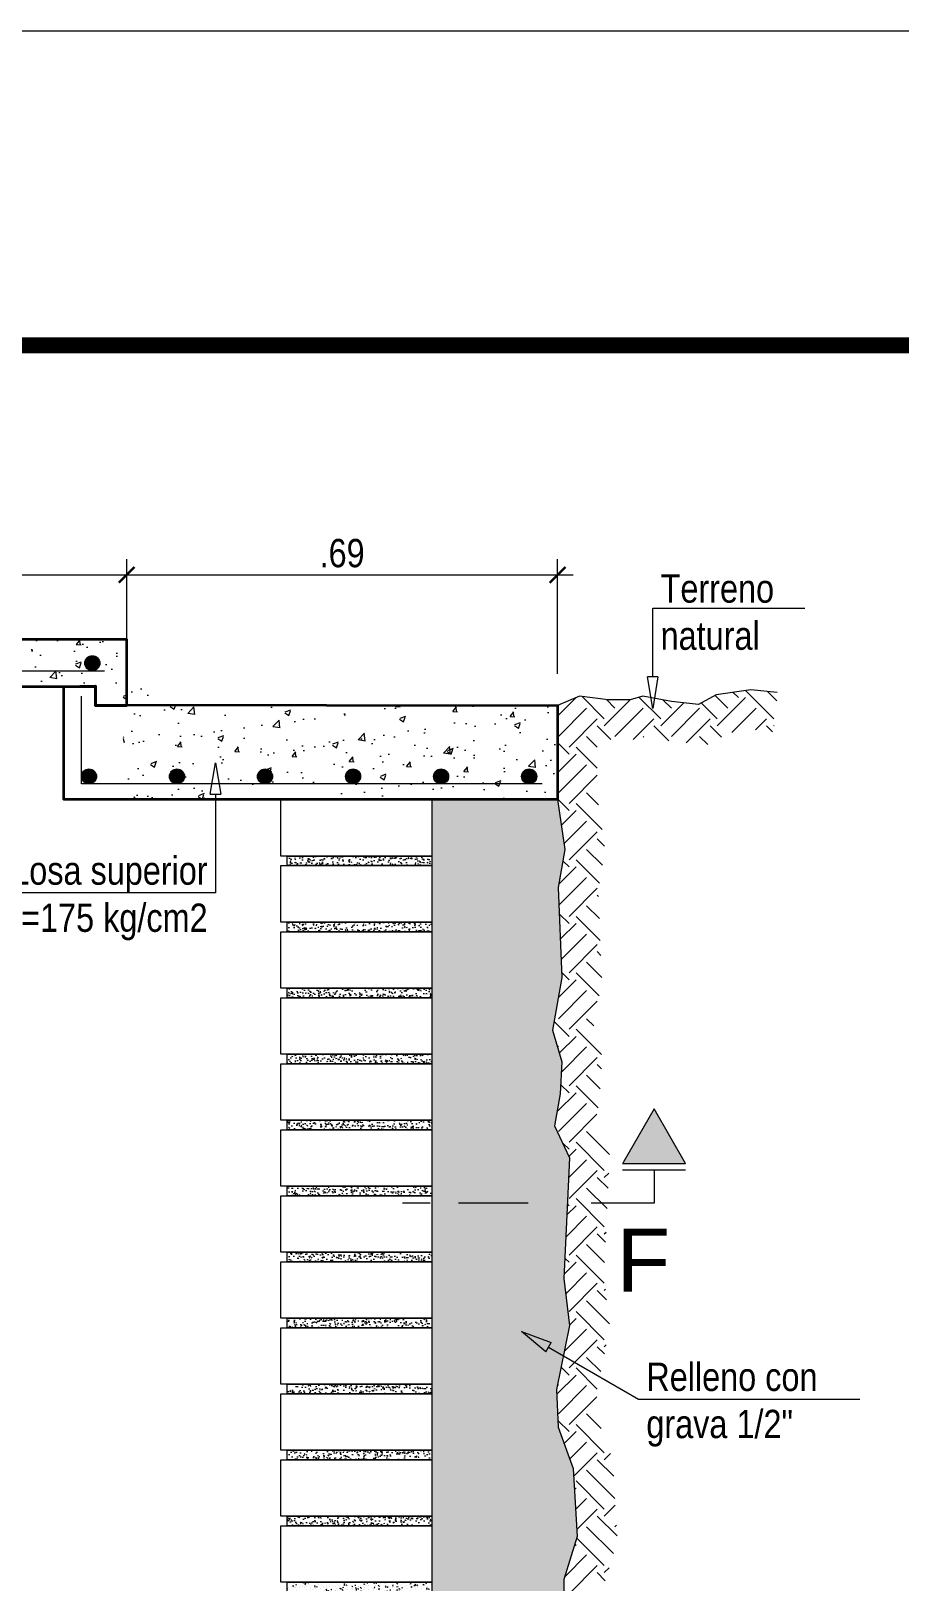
# Model space of a CAD drawing. Header units: metres. Extents: x 0 to 1843, y 1434 to 1492.
# Drawn here: x 1831.497 to 1832.879, y 1472.932 to 1475.399 of the extents above; entities that cross this region are included whole.
import ezdxf
from ezdxf import colors
from ezdxf.entities.mleader import LeaderData, LeaderLine
from ezdxf.enums import TextEntityAlignment as Align
from ezdxf.math import Vec2, Vec3

# ---------------------------------------------------------------- set-up
doc = ezdxf.new("R2010")
doc.units = ezdxf.units.M
doc.header["$LTSCALE"] = 0.005
doc.linetypes.add('ACAD_ISO04W100', pattern=[30.5, 24, -3, 0.5, -3])
for name, color, linetype, lineweight in [('-Acero', 152, 'Continuous', 9), ('-Achurado', 251, 'Continuous', 5), ('-Acotado', 251, 'Continuous', 5), ('-Corte', 7, 'Continuous', 35), ('-Cuadro', 7, 'Continuous', 20), ('-Eje', 1, 'ACAD_ISO04W100', 9), ('-Ladrillo', 34, 'Continuous', 9), ('-Terreno', 26, 'Continuous', 5), ('-Vista', 148, 'Continuous', 9)]:
    doc.layers.add(name, color=color, linetype=linetype, lineweight=lineweight)
doc.styles.add('-Arial', font='arial.ttf')
doc.styles.add('-Arial Narrow', font='ARIALN.TTF')
doc.dimstyles.new('Esc 1_25', dxfattribs={"dimscale": 0.025, "dimtxt": 1.8, "dimasz": 1, "dimexe": 1, "dimexo": 2, "dimgap": 0.45, "dimtad": 2, "dimtih": 1, "dimtoh": 1, "dimzin": 4, "dimdsep": 46, "dimtxsty": '-Arial Narrow', "dimblk": 'ARCHTICK', "dimcen": 1, "dimdle": 1, "dimclrd": 256, "dimclre": 256, "dimclrt": 7, "dimadec": 0, "dimazin": 0, "dimtfac": 1, "dimtix": 1, "dimtmove": 1, "dimatfit": 2, "dimldrblk": 'ARCHTICK', "dimfxl": 1, "dimtolj": 2, "dimlwd": 5, "dimlwe": 0, "dimarcsym": 0})

# ---------------------------------------------------------------- blocks, each defined once
blk = doc.blocks.new('Hoja A2 1 en 1000')
at = {"layer": '-Cuadro', "color": 0}
blk.add_lwpolyline([(594, 0), (594, 420.043), (0, 420.043), (0, 0)], close=True, dxfattribs=at)
at = {"layer": '-Cuadro', "color": 0, "const_width": 1}
blk.add_lwpolyline([(20, 20), (574, 20), (574, 400.043), (20, 400.043)], close=True, dxfattribs=at)
blk = doc.blocks.new('Corte Vertical 1_1000')
at = {"layer": '-Eje'}
blk.add_hatch(color=256, dxfattribs=at).paths.add_polyline_path([(13.34, -3.56), (9.86, -1.565), (9.86, -5.555)])
for p, q in [((9.44, -1.565), (9.44, -5.555)), ((9.44, -3.56), (7.34, -3.56))]:
    blk.add_line(p, q, dxfattribs=at)
blk.add_lwpolyline([(13.34, -3.56), (9.86, -5.555), (9.86, -1.565)], close=True, dxfattribs=at)
for points in [[(7.34, -3.56), (7.34, -16.05)], [(7.34, -14.245), (7.34, -16)], [(7.34, -17.805), (7.34, -19.56)]]:
    blk.add_lwpolyline(points, dxfattribs=at)
at = {"layer": '-Eje', "style": '-Arial'}
blk.add_attdef('A', text='', height=4, dxfattribs=at).set_placement((3.713, -4.237), align=Align.MIDDLE)
blk = doc.blocks.new('*U450')
at = {"layer": '-Acero', "ltscale": 3}
blk.add_hatch(color=256, dxfattribs=at).paths.add_polyline_path([(0, 0.012, -1), (0, -0.012, -1)])
blk.add_circle((0, 0), 0.012, dxfattribs=at)
blk = doc.blocks.new('*U451')
at = {"layer": '-Acotado', "color": 0, "linetype": 'ByBlock', "lineweight": -2, "transparency": 16777216}
for p in [(0, 0), (0.14, 0), (0.28, 0), (0.42, 0), (0.56, 0), (0.7, 0)]:
    blk.add_blockref('*U450', p, dxfattribs=at)
blk = doc.blocks.new('*U446')
at = {"layer": '-Achurado', "ltscale": 0.009}
h = blk.add_hatch(dxfattribs=at)
h.set_pattern_fill('AR-CONC', color=256, scale=0.0001, angle=-90)
h.set_pattern_definition([(320, (-3034.088478, 151.044606), (-0.001593908554, -0.0182184669), [0.001905, -0.020955]), (265, (-3034.088478, 151.044606), (0.01910568452, 0.00352434214), [0.001524, -0.01676405842]), (10.4514447, (-3034.088611, 151.043088), (0.01751177519, -0.01469412471), [0.00161900088, -0.01780902446]), (316.1842, (-3034.083398, 151.044606), (-0.0042042328, -0.02710790409), [0.0028575, -0.0314325]), (6.6355576, (-3034.083748, 151.042347), (0.02474261246, -0.0237404134), [0.00242850231, -0.02671356082]), (261.1841512, (-3034.083398, 151.044606), (0.02474261246, -0.0237404134), [0.0022859967, -0.0251459732]), (291, (-3034.084668, 151.042066), (-0.01022651982, -0.01516143913), [0.001905, -0.020955]), (236, (-3034.084668, 151.042066), (0.01841879661, -0.00618020283), [0.001524, -0.016764]), (341.451445, (-3034.08552, 151.040803), (0.00819227689, -0.02134164193), [0.00161900088, -0.01780899376]), (307.5, (-3034.088478, 151.044606), (0.008455503887, -0.000308860325), [0, -0.0165608, 0, -0.017018, 0, -0.0168275]), (277.5, (-3034.088478, 151.044606), (0.010018057482, -0.00668196625), [0, -0.0097028, 0, -0.0161798, 0, -0.0064135]), (237.5, (-3034.088478, 151.05027), (-0.0005728744, -0.013559059517), [0, -0.00635, 0, -0.019812, 0, -0.026289]), (227.5, (-3034.088478, 151.05281), (0.002542649103, -0.01481291814), [0, -0.008255, 0, -0.0131572, 0, -0.018669])])
h.paths.add_polyline_path([(0.12, -0.0375), (0.12, -0.0525), (-0.11, -0.0525), (-0.11, -0.0375)])
at = {"layer": '-Ladrillo', "lineweight": 5}
for points in [[(-0.12, -0.0375), (-0.12, 0.0525), (0.12, 0.0525), (0.12, -0.0375)], [(0.12, -0.0375), (0.12, -0.0525), (-0.11, -0.0525), (-0.11, -0.0375)]]:
    blk.add_lwpolyline(points, close=True, dxfattribs=at)
blk = doc.blocks.new('*U447')
at = {"layer": '-Acotado', "color": 0, "linetype": 'ByBlock', "lineweight": -2, "transparency": 16777216}
for p in [(0, 1.785), (0, 1.68), (0, 1.575), (0, 1.47), (0, 1.365), (0, 1.26), (0, 1.155), (0, 1.05), (0, 0.945), (0, 0.84), (0, 0.735), (0, 0.63), (0, 0.525), (0, 0.42), (0, 0.315), (0, 0.21), (0, 0.105), (0, 0)]:
    blk.add_blockref('*U446', p, dxfattribs=at)
blk = doc.blocks.new('_ClosedBlank')
at = {"color": 0, "linetype": 'ByBlock', "lineweight": -2}
for p, q in [((-1, 0.167), (0, 0)), ((-1, 0.167), (-1, -0.167)), ((0, 0), (-1, -0.167))]:
    blk.add_line(p, q, dxfattribs=at)
blk = doc.blocks.new('_ArchTick')
at = {"color": 0, "linetype": 'ByBlock', "const_width": 0.15}
blk.add_lwpolyline([(-0.5, -0.5), (0.5, 0.5)], dxfattribs=at)
blk = doc.blocks.new('*D471')
at = {"layer": '-Acotado', "lineweight": 0, "transparency": 16777216}
for p, q in [((1831.6489, 1474.3777), (1831.6489, 1474.5593)), ((1832.3341, 1474.3767), (1832.3341, 1474.5593))]:
    blk.add_line(p, q, dxfattribs=at)
at = {"layer": '-Acotado', "lineweight": 5, "transparency": 16777216}
blk.add_line((1831.6239, 1474.5343), (1832.3591, 1474.5343), dxfattribs=at)
at = {"layer": 'Defpoints', "color": 0, "transparency": 16777216}
for p in [(1832.3341, 1474.5343), (1831.6489, 1474.3277), (1832.3341, 1474.3267)]:
    blk.add_point(p, dxfattribs=at)
at = {"layer": '-Acotado', "lineweight": 5, "transparency": 16777216, "xscale": 0.025, "yscale": 0.025, "zscale": 0.025, "rotation": 180}
blk.add_blockref('_ArchTick', (1831.6489, 1474.5343), dxfattribs=at)
at = {"layer": '-Acotado', "lineweight": 5, "transparency": 16777216, "xscale": 0.025, "yscale": 0.025, "zscale": 0.025}
blk.add_blockref('_ArchTick', (1832.3341, 1474.5343), dxfattribs=at)
at = {"layer": '-Acotado', "color": 7, "transparency": 16777216, "insert": (1831.9915, 1474.5686), "char_height": 0.045, "attachment_point": 5, "style": '-Arial Narrow'}
blk.add_mtext('\\A2;.69', dxfattribs=at)
blk = doc.blocks.new('*D487')
at = {"layer": '-Acotado', "lineweight": 0, "transparency": 16777216}
for p, q in [((1830.9489, 1474.3767), (1830.9489, 1474.5593)), ((1831.6489, 1474.3777), (1831.6489, 1474.5593))]:
    blk.add_line(p, q, dxfattribs=at)
at = {"layer": '-Acotado', "lineweight": 5, "transparency": 16777216}
blk.add_line((1830.9239, 1474.5343), (1831.6739, 1474.5343), dxfattribs=at)
at = {"layer": 'Defpoints', "color": 0, "transparency": 16777216}
for p in [(1831.6489, 1474.5343), (1830.9489, 1474.3267), (1831.6489, 1474.3277)]:
    blk.add_point(p, dxfattribs=at)
at = {"layer": '-Acotado', "lineweight": 5, "transparency": 16777216, "xscale": 0.025, "yscale": 0.025, "zscale": 0.025, "rotation": 180}
blk.add_blockref('_ArchTick', (1830.9489, 1474.5343), dxfattribs=at)
at = {"layer": '-Acotado', "lineweight": 5, "transparency": 16777216, "xscale": 0.025, "yscale": 0.025, "zscale": 0.025}
blk.add_blockref('_ArchTick', (1831.6489, 1474.5343), dxfattribs=at)
at = {"layer": '-Acotado', "color": 7, "transparency": 16777216, "insert": (1831.2989, 1474.5686), "char_height": 0.045, "attachment_point": 5, "style": '-Arial Narrow'}
blk.add_mtext('\\A2;.70', dxfattribs=at)

msp = doc.modelspace()

# ---------------------------------------------------------------- hatches: boundary and pattern name
at = {"layer": '-Acero', "ltscale": 3}
msp.add_hatch(color=256, dxfattribs=at).paths.add_polyline_path([(1831.59426, 1474.40569, 1), (1831.59426, 1474.38169, 1)])
at = {"layer": '-Achurado'}
h = msp.add_hatch(dxfattribs=at)
h.set_pattern_fill('AR-CONC', color=256, scale=0.0005)
h.set_pattern_definition([(50, (250.11084, -11.87131), (0.0910923345, -0.0079695428), [0.009525, -0.104775]), (355, (250.11084, -11.87131), (-0.0176217107, 0.0955284226), [0.00762, -0.083820292]), (100.4514447, (250.11843, -11.87197), (0.0734706235, 0.087558876), [0.0080950044, -0.0890451223]), (46.1842, (250.11084, -11.84591), (0.1355395204, -0.021021164), [0.0142875, -0.1571625]), (96.6355576, (250.12214, -11.84766), (0.118702067, 0.123713062), [0.012142512, -0.133567804]), (351.184151, (250.11084, -11.8459), (0.118702067, 0.123713062), [0.0114299835, -0.125729866]), (21, (250.12354, -11.85226), (0.0758071956, -0.051132599), [0.009525, -0.104775]), (326, (250.12354, -11.85226), (0.030901014, 0.092093983), [0.00762, -0.08382]), (71.451445, (250.12986, -11.85652), (0.1067082096, 0.0409613844), [0.0080950044, -0.0890449688]), (37.5, (250.11084, -11.871307), (0.00154430163, 0.04227751944), [0, -0.082804, 0, -0.08509, 0, -0.0841375]), (7.5, (250.11084, -11.871307), (0.0334098313, 0.0500902874), [0, -0.048514, 0, -0.080899, 0, -0.0320675]), (327.5, (250.08252, -11.871307), (0.0677952976, -0.002864372), [0, -0.03175, 0, -0.09906, 0, -0.131445]), (317.5, (250.06982, -11.871307), (0.0740645907, 0.0127132455), [0, -0.041275, 0, -0.065786, 0, -0.093345])])
h.paths.add_polyline_path([(1830.9489, 1474.43169), (1830.9489, 1474.32669), (1830.9989, 1474.32669), (1830.9989, 1474.35669), (1831.5989, 1474.35669), (1831.5989, 1474.32669), (1831.6489, 1474.32669), (1831.6489, 1474.43169)])
h = msp.add_hatch(dxfattribs=at)
h.set_pattern_fill('AR-CONC', color=256, scale=0.0005)
h.set_pattern_definition([(50, (218.45228, 3.53251), (0.0910923345, -0.0079695428), [0.009525, -0.104775]), (355, (218.45228, 3.53251), (-0.0176217107, 0.0955284226), [0.00762, -0.083820292]), (100.4514447, (218.45987, 3.53185), (0.0734706235, 0.087558876), [0.0080950044, -0.0890451223]), (46.1842, (218.45228, 3.55791), (0.1355395204, -0.021021164), [0.0142875, -0.1571625]), (96.6355576, (218.46357, 3.55616), (0.118702067, 0.123713062), [0.012142512, -0.133567804]), (351.184151, (218.45228, 3.55791), (0.118702067, 0.123713062), [0.0114299835, -0.125729866]), (21, (218.46498, 3.55156), (0.0758071956, -0.051132599), [0.009525, -0.104775]), (326, (218.46498, 3.55156), (0.030901014, 0.092093983), [0.00762, -0.08382]), (71.451445, (218.4713, 3.5473), (0.1067082096, 0.0409613844), [0.0080950044, -0.0890449688]), (37.5, (218.45228, 3.53251), (0.00154430163, 0.04227751944), [0, -0.082804, 0, -0.08509, 0, -0.0841375]), (7.5, (218.45228, 3.53251), (0.0334098313, 0.0500902874), [0, -0.048514, 0, -0.080899, 0, -0.0320675]), (327.5, (218.42396, 3.53251), (0.0677952976, -0.002864372), [0, -0.03175, 0, -0.09906, 0, -0.131445]), (317.5, (218.41126, 3.53251), (0.0740645907, 0.0127132455), [0, -0.041275, 0, -0.065786, 0, -0.093345])])
h.paths.add_polyline_path([(1831.69407, 1474.32669), (1832.33407, 1474.32669), (1832.33407, 1474.17669), (1831.64407, 1474.17669), (1831.64407, 1474.35669), (1831.69407, 1474.35669)])
at = {"layer": '-Achurado', "ltscale": 0.009}
h = msp.add_hatch(dxfattribs=at)
h.set_pattern_fill('HEX', color=256, scale=0.0025, angle=45)
h.set_pattern_definition([(45, (216.803959, 0.60032), (-0.00972141242, 0.00972141242), [0.0079375, -0.015875]), (165, (216.803959, 0.60032), (-0.00355828391, -0.013279696325), [0.0079375, -0.015875]), (105, (216.809571, 0.605932), (-0.013279696325, -0.00355828391), [0.0079375, -0.015875])])
h.paths.add_polyline_path([(1832.35341, 1473.33998), (1832.34444, 1473.4147), (1832.35032, 1473.53824), (1832.35331, 1473.60698), (1832.32938, 1473.65779), (1832.33835, 1473.7086), (1832.34134, 1473.75941), (1832.32638, 1473.81022), (1832.34134, 1473.8939), (1832.3353, 1474.03679), (1832.34583, 1474.09757), (1832.33407, 1474.17669), (1832.13407, 1474.17669), (1832.13407, 1474.08669), (1832.13407, 1474.07169), (1832.13407, 1473.98169), (1832.13407, 1473.96669), (1832.13407, 1473.87669), (1832.13407, 1473.86169), (1832.13407, 1473.77169), (1832.13407, 1473.75669), (1832.13407, 1473.66669), (1832.13407, 1473.65169), (1832.13407, 1473.56169), (1832.13407, 1473.54669), (1832.13407, 1473.45669), (1832.13407, 1473.44169), (1832.13407, 1473.35169), (1832.13407, 1473.33669), (1832.13407, 1473.24669), (1832.13407, 1473.23169), (1832.13407, 1473.14169), (1832.13407, 1473.12669), (1832.13407, 1473.03669), (1832.13407, 1473.02169), (1832.13407, 1472.93169), (1832.13407, 1472.91669), (1832.13407, 1472.82669), (1832.13407, 1472.81169), (1832.13407, 1472.72169), (1832.13407, 1472.70669), (1832.13407, 1472.61669), (1832.13407, 1472.60169), (1832.13407, 1472.51169), (1832.13407, 1472.49669), (1832.13407, 1472.40669), (1832.13407, 1472.39169), (1832.13407, 1472.30169), (1832.13407, 1471.57669), (1832.3347, 1471.57631), (1832.33407, 1472.28669), (1832.32364, 1472.31677), (1832.34458, 1472.38252), (1832.34458, 1472.42437), (1832.32962, 1472.48713), (1832.34757, 1472.55587), (1832.32356, 1472.67585), (1832.32954, 1472.7416), (1832.3445, 1472.80137), (1832.34151, 1472.8462), (1832.3445, 1472.9), (1832.3445, 1472.93586), (1832.36544, 1473.0046), (1832.3594, 1473.11284), (1832.33547, 1473.17859), (1832.33248, 1473.23836)])

# ---------------------------------------------------------------- linework, layer by layer
at = {"layer": '-Acero', "ltscale": 3}
msp.add_line((1830.98639, 1474.38169), (1831.61379, 1474.38169), dxfattribs=at)
msp.add_lwpolyline([(1832.30976, 1474.20169), (1831.57683, 1474.20169), (1831.57683, 1474.34144)], dxfattribs=at)
msp.add_circle((1831.59426, 1474.39369), 0.012, dxfattribs=at)
at = {"layer": '-Corte', "ltscale": 3}
msp.add_lwpolyline([(1830.9489, 1474.43169), (1830.9489, 1474.32669), (1830.9989, 1474.32669), (1830.9989, 1474.35669), (1831.5989, 1474.35669), (1831.5989, 1474.32669), (1831.6489, 1474.32669), (1831.6489, 1474.43169)], close=True, dxfattribs=at)
msp.add_lwpolyline([(1831.59908, 1474.32773), (1832.33374, 1474.32669), (1832.33374, 1474.17669), (1831.5489, 1474.17669), (1831.5489, 1474.35669), (1831.59908, 1474.35773), (1831.59908, 1474.32773)], dxfattribs=at)
at = {"layer": '-Terreno', "linetype": 'Continuous'}
for p, q in [((1832.40844, 1474.30532), (1832.37304, 1474.34071)), ((1832.60488, 1474.32216), (1832.58476, 1474.34228)), ((1832.62172, 1474.33899), (1832.61329, 1474.34742)), ((1832.67785, 1474.30532), (1832.63294, 1474.35022)), ((1832.68271, 1474.33413), (1832.66803, 1474.34881)), ((1832.33434, 1474.3098), (1832.36313, 1474.33858)), ((1832.33547, 1474.32216), (1832.33434, 1474.32329)), ((1832.33547, 1474.27725), (1832.38037, 1474.32216)), ((1832.40844, 1474.29409), (1832.44968, 1474.33533)), ((1832.42528, 1474.32216), (1832.41167, 1474.33576)), ((1832.42528, 1474.27725), (1832.47018, 1474.32216)), ((1832.49824, 1474.30532), (1832.46412, 1474.33943)), ((1832.49824, 1474.29409), (1832.53505, 1474.3309)), ((1832.51508, 1474.32216), (1832.50174, 1474.33549)), ((1832.51508, 1474.27725), (1832.55998, 1474.32216)), ((1832.58804, 1474.30532), (1832.56291, 1474.33045)), ((1832.58804, 1474.29409), (1832.63294, 1474.33899)), ((1832.61114, 1474.28351), (1832.64978, 1474.32216)), ((1832.35231, 1474.26042), (1832.39721, 1474.30532)), ((1832.41887, 1474.27244), (1832.39721, 1474.29409)), ((1832.45413, 1474.27244), (1832.48702, 1474.30532)), ((1832.51085, 1474.27025), (1832.48702, 1474.29409)), ((1832.53874, 1474.26724), (1832.57682, 1474.30532)), ((1832.59474, 1474.27617), (1832.57682, 1474.29409)), ((1832.64895, 1474.28765), (1832.66662, 1474.30532)), ((1832.67608, 1474.28464), (1832.66662, 1474.29409)), ((1832.67785, 1474.29409), (1832.67832, 1474.29457)), ((1832.35231, 1474.24919), (1832.33434, 1474.26716)), ((1832.39724, 1474.26039), (1832.38037, 1474.27725)), ((1832.47141, 1474.27602), (1832.47018, 1474.27725)), ((1832.57289, 1474.26434), (1832.55998, 1474.27725)), ((1832.33434, 1474.22), (1832.36354, 1474.24919)), ((1832.39724, 1474.22672), (1832.36354, 1474.26042)), ((1832.33547, 1474.23235), (1832.33434, 1474.23348)), ((1832.33547, 1474.18745), (1832.38037, 1474.23235)), ((1832.35231, 1474.17061), (1832.39721, 1474.21552)), ((1832.39724, 1474.20427), (1832.39721, 1474.20429)), ((1832.35231, 1474.15939), (1832.33434, 1474.17736)), ((1832.40501, 1474.12914), (1832.36354, 1474.17061)), ((1832.39912, 1474.1687), (1832.38037, 1474.18745)), ((1832.34037, 1474.13622), (1832.36354, 1474.15939)), ((1832.34473, 1474.10691), (1832.38037, 1474.14255)), ((1832.35231, 1474.08081), (1832.39721, 1474.12571)), ((1832.40557, 1474.07245), (1832.38037, 1474.09765)), ((1832.40893, 1474.10277), (1832.39721, 1474.11449)), ((1832.33658, 1474.04263), (1832.36354, 1474.06959)), ((1832.35231, 1474.06959), (1832.34288, 1474.07902)), ((1832.4006, 1474.04375), (1832.36354, 1474.08081)), ((1832.33675, 1474.00912), (1832.38037, 1474.05275)), ((1832.35231, 1473.99101), (1832.39721, 1474.03591)), ((1832.39912, 1474.02278), (1832.39721, 1474.02469)), ((1832.35231, 1473.97978), (1832.33736, 1473.99474)), ((1832.40061, 1473.98761), (1832.38037, 1474.00785)), ((1832.33903, 1473.95527), (1832.36354, 1473.97978)), ((1832.40209, 1473.95245), (1832.36354, 1473.99101)), ((1832.34039, 1473.92296), (1832.38037, 1473.96295)), ((1832.35231, 1473.90121), (1832.39721, 1473.94611)), ((1832.40309, 1473.92901), (1832.39721, 1473.93488)), ((1832.35231, 1473.88998), (1832.34132, 1473.90097)), ((1832.40024, 1473.8645), (1832.36354, 1473.90121)), ((1832.40457, 1473.89385), (1832.38037, 1473.91804)), ((1832.33547, 1473.82824), (1832.38037, 1473.87314)), ((1832.33598, 1473.86242), (1832.36354, 1473.88998)), ((1832.35231, 1473.8114), (1832.39721, 1473.85631)), ((1832.35231, 1473.80018), (1832.32902, 1473.82347)), ((1832.39173, 1473.81689), (1832.38037, 1473.82824)), ((1832.33735, 1473.77399), (1832.36354, 1473.80018)), ((1832.40372, 1473.77122), (1832.36354, 1473.8114)), ((1832.33547, 1473.78334), (1832.33422, 1473.78459)), ((1832.34069, 1473.74365), (1832.38037, 1473.78334)), ((1832.35231, 1473.7216), (1832.39721, 1473.7665)), ((1832.40397, 1473.74852), (1832.39721, 1473.75528)), ((1832.35231, 1473.71038), (1832.33948, 1473.72321)), ((1832.4021, 1473.71671), (1832.38037, 1473.73844)), ((1832.33365, 1473.68049), (1832.36354, 1473.71038)), ((1832.39859, 1473.68655), (1832.36354, 1473.7216)), ((1832.33547, 1473.64864), (1832.38037, 1473.69354)), ((1832.35231, 1473.6318), (1832.39677, 1473.67626)), ((1832.35231, 1473.62057), (1832.34268, 1473.63021)), ((1832.40844, 1473.5869), (1832.36354, 1473.6318)), ((1832.41676, 1473.61225), (1832.38037, 1473.64864)), ((1832.35221, 1473.57557), (1832.38037, 1473.60374)), ((1832.35244, 1473.60948), (1832.36354, 1473.62057)), ((1832.35231, 1473.542), (1832.39721, 1473.5869)), ((1832.41442, 1473.55846), (1832.39721, 1473.57567)), ((1832.40844, 1473.57567), (1832.41548, 1473.58271)), ((1832.41298, 1473.52623), (1832.38037, 1473.55883)), ((1832.34957, 1473.5168), (1832.36354, 1473.53077)), ((1832.35231, 1473.53077), (1832.35033, 1473.53275)), ((1832.40844, 1473.4971), (1832.36354, 1473.542)), ((1832.34789, 1473.48145), (1832.38037, 1473.51393)), ((1832.35231, 1473.45219), (1832.39721, 1473.4971)), ((1832.41043, 1473.47265), (1832.39721, 1473.48587)), ((1832.40844, 1473.48587), (1832.41119, 1473.48862)), ((1832.40844, 1473.40729), (1832.36354, 1473.45219)), ((1832.4089, 1473.4405), (1832.38037, 1473.46903)), ((1832.34509, 1473.42252), (1832.36354, 1473.44097)), ((1832.35231, 1473.44097), (1832.34625, 1473.44703)), ((1832.34754, 1473.39129), (1832.38037, 1473.42413)), ((1832.35231, 1473.36239), (1832.39721, 1473.40729)), ((1832.41669, 1473.34291), (1832.38037, 1473.37923)), ((1832.41209, 1473.38119), (1832.39721, 1473.39607)), ((1832.40844, 1473.39607), (1832.41011, 1473.39774)), ((1832.40844, 1473.31749), (1832.36354, 1473.36239)), ((1832.34528, 1473.29923), (1832.38037, 1473.33433)), ((1832.35355, 1473.34118), (1832.36354, 1473.35117)), ((1832.35231, 1473.27259), (1832.39721, 1473.31749)), ((1832.4086, 1473.29488), (1832.39721, 1473.30626)), ((1832.40844, 1473.30626), (1832.41159, 1473.30942)), ((1832.40284, 1473.26696), (1832.38037, 1473.28943)), ((1832.33313, 1473.23095), (1832.36354, 1473.26136)), ((1832.35231, 1473.26136), (1832.34001, 1473.27366)), ((1832.39709, 1473.23903), (1832.36354, 1473.27259)), ((1832.33547, 1473.24453), (1832.33426, 1473.24574)), ((1832.33547, 1473.19962), (1832.38037, 1473.24453)), ((1832.35231, 1473.18279), (1832.39631, 1473.22678)), ((1832.35231, 1473.17156), (1832.33524, 1473.18863)), ((1832.40844, 1473.13788), (1832.36354, 1473.18279)), ((1832.40343, 1473.17657), (1832.38037, 1473.19962)), ((1832.34505, 1473.15308), (1832.36354, 1473.17156)), ((1832.35404, 1473.12839), (1832.38037, 1473.15472)), ((1832.36034, 1473.10101), (1832.39721, 1473.13788)), ((1832.40844, 1473.12666), (1832.41809, 1473.13631)), ((1832.42528, 1473.06492), (1832.38037, 1473.10982)), ((1832.42336, 1473.10052), (1832.39721, 1473.12666)), ((1832.36152, 1473.07975), (1832.36354, 1473.08176)), ((1832.40844, 1473.04808), (1832.36354, 1473.09298)), ((1832.3633, 1473.04785), (1832.38037, 1473.06492)), ((1832.36508, 1473.01595), (1832.39721, 1473.04808)), ((1832.42866, 1473.00541), (1832.39721, 1473.03686)), ((1832.40844, 1473.03686), (1832.42593, 1473.05435)), ((1832.42312, 1472.97728), (1832.38037, 1473.02002)), ((1832.42528, 1473.02002), (1832.42771, 1473.02245)), ((1832.3611, 1472.98952), (1832.36354, 1472.99196)), ((1832.40844, 1472.95828), (1832.36486, 1473.00186)), ((1832.34635, 1472.94109), (1832.38037, 1472.97512)), ((1832.35231, 1472.91338), (1832.39721, 1472.95828)), ((1832.41001, 1472.93426), (1832.39721, 1472.94705)), ((1832.40844, 1472.94705), (1832.41631, 1472.95492))]:
    msp.add_line(p, q, dxfattribs=at)
at = {"layer": '-Terreno'}
msp.add_lwpolyline([(1832.68354, 1474.34695), (1832.64142, 1474.35163), (1832.58643, 1474.34345), (1832.55835, 1474.32825), (1832.51507, 1474.33292), (1832.46944, 1474.34111), (1832.44955, 1474.33526), (1832.41445, 1474.33526), (1832.36883, 1474.34111), (1832.33374, 1474.32669), (1832.33374, 1474.17669), (1832.3455, 1474.09757), (1832.33497, 1474.03679), (1832.34101, 1473.8939), (1832.32605, 1473.81022), (1832.34101, 1473.75941), (1832.33802, 1473.7086), (1832.32905, 1473.65779), (1832.35298, 1473.60698), (1832.34999, 1473.53824), (1832.34411, 1473.4147), (1832.35308, 1473.33998), (1832.33215, 1473.23836), (1832.33514, 1473.17859), (1832.35907, 1473.11284), (1832.36511, 1473.0046), (1832.34417, 1472.93586), (1832.34417, 1472.9)], dxfattribs=at)
at = {"layer": '-Vista'}
msp.add_lwpolyline([(1831.5889, 1474.35669), (1831.0089, 1474.35669)], dxfattribs=at)
at = {"flags": 128}
msp.add_lwpolyline([(1831.5989, 1474.32669), (1831.59923, 1474.35669), (1831.5489, 1474.35669), (1831.5489, 1474.17669)], dxfattribs=at)

# ---------------------------------------------------------------- block references
at = {"layer": '-Acotado'}
for name, p in [('*U451', (1831.58889, 1474.21369)), ('*U447', (1832.01407, 1472.33919))]:
    msp.add_blockref(name, p, dxfattribs=at)
at = {"layer": '-Eje'}
ref = msp.add_blockref('Corte Vertical 1_1000', (1832.57648, 1473.35143), dxfattribs=dict(at, xscale=-0.025, yscale=0.025, zscale=0.025, rotation=270))
ref.add_attrib('A', 'F', dxfattribs={"height": 0.1, "style": '-Arial'}).set_placement((1832.47054, 1473.44426), align=Align.MIDDLE)
at = {"xscale": 0.025, "yscale": 0.025, "zscale": 0.025}
msp.add_blockref('Hoja A2 1 en 1000', (1825.13597, 1464.89837), dxfattribs=at)

# ---------------------------------------------------------------- dimensions: what is measured, and where the dimension line sits
at = {"layer": '-Acotado'}
for base, p1, p2, picture, middle in [((1831.6489, 1474.53435), (1830.9489, 1474.32669), (1831.6489, 1474.32766), '*D487', (1831.2989, 1474.56857)), ((1832.33407, 1474.53435), (1831.6489, 1474.32766), (1832.33407, 1474.32669), '*D471', (1831.99148, 1474.56857))]:
    dim = msp.add_linear_dim(base=base, p1=p1, p2=p2, dimstyle='Esc 1_25', dxfattribs=at)
    dim.commit()
    dim.dimension.update_dxf_attribs({"geometry": picture, "text_midpoint": middle})

# ---------------------------------------------------------------- leaders
ml = msp.add_multileader_mtext('Standard', dxfattribs=at)
ml.set_content('Terreno\\Pnatural', color=7, style='-Arial Narrow')
ml.set_leader_properties(color=7, linetype='ByLayer', lineweight=0)
ml.set_arrow_properties(name='CLOSEDBLANK')
ml.build(insert=Vec2(0, 0))
ml.multileader.update_dxf_attribs({"has_dogleg": 0, "text_left_attachment_type": 6, "text_right_attachment_type": 6, "dogleg_length": 0, "arrow_head_size": 0.05, "scale": 0.025})
ctx = ml.context
ctx.base_point, ctx.scale, ctx.char_height, ctx.arrow_head_size, ctx.landing_gap_size, ctx.plane_origin = Vec3(1832.48545, 1474.48111), 0.025, 0.045, 0.05, 0.0125, Vec3(1832.0624, 1475.02469)
ctx.left_attachment, ctx.right_attachment = 6, 6
notes = []
notes.append((ctx, [(0, (1, 1, 0), (1832.48545, 1474.48111), (1, 0), 0, [(0, [(1832.48545, 1474.32193)], 0, [])])]))
ctx.mtext.insert, ctx.mtext.flow_direction = Vec3(1832.49795, 1474.53511), 5
ml = msp.add_multileader_mtext('Standard', dxfattribs=at)
ml.set_content('Losa superior\\Pf´c=175 kg/cm2', color=7, style='-Arial Narrow')
ml.set_leader_properties(color=7, linetype='ByLayer', lineweight=0)
ml.set_arrow_properties(name='CLOSEDBLANK')
ml.build(insert=Vec2(0, 0))
ml.multileader.update_dxf_attribs({"has_dogleg": 0, "text_left_attachment_type": 6, "text_right_attachment_type": 6, "dogleg_length": 0, "arrow_head_size": 0.05, "scale": 0.025})
ctx = ml.context
ctx.base_point, ctx.scale, ctx.char_height, ctx.arrow_head_size, ctx.landing_gap_size, ctx.plane_origin = Vec3(1831.4145, 1474.02821), 0.025, 0.045, 0.05, 0.0125, Vec3(1833.38774, 1474.47746)
ctx.left_attachment, ctx.right_attachment, ctx.text_align_type = 6, 6, 2
notes.append((ctx, [(1, (1, 1, 0), (1831.79011, 1474.02821), (-1, 0), 0, [(0, [(1831.79011, 1474.23525)], 0, [])])]))
ctx.mtext.insert, ctx.mtext.alignment, ctx.mtext.flow_direction = Vec3(1831.77761, 1474.08644), 3, 5
ml = msp.add_multileader_mtext('Standard', dxfattribs=at)
ml.set_content('Relleno con\\Pgrava 1/2"', color=7, style='-Arial Narrow')
ml.set_leader_properties(color=7, linetype='ByLayer', lineweight=0)
ml.set_arrow_properties(name='CLOSEDBLANK')
ml.build(insert=Vec2(0, 0))
ml.multileader.update_dxf_attribs({"has_dogleg": 0, "text_left_attachment_type": 6, "text_right_attachment_type": 6, "dogleg_length": 0, "arrow_head_size": 0.05, "scale": 0.025})
ctx = ml.context
ctx.base_point, ctx.scale, ctx.char_height, ctx.arrow_head_size, ctx.landing_gap_size, ctx.plane_origin = Vec3(1832.46276, 1473.22281), 0.025, 0.045, 0.05, 0.0125, Vec3(1833.12097, 1473.47074)
ctx.left_attachment, ctx.right_attachment = 6, 6
notes.append((ctx, [(0, (1, 1, 0), (1832.46276, 1473.22281), (1, 0), 0, [(0, [(1832.27653, 1473.33077)], 0, [])])]))
ctx.mtext.insert, ctx.mtext.flow_direction = Vec3(1832.47526, 1473.28104), 5
for ctx, leaders in notes:
    for number, flags, end, landing, length, lines in leaders:
        leader = LeaderData()
        leader.index, (leader.has_last_leader_line, leader.has_dogleg_vector, leader.attachment_direction) = number, flags
        leader.last_leader_point, leader.dogleg_vector, leader.dogleg_length = Vec3(end), Vec3(landing), length
        for number, points, colour, breaks in lines:
            line = LeaderLine()
            line.index, line.vertices, line.color, line.breaks = number, Vec3.list(points), colors.encode_raw_color(colour), breaks
            leader.lines.append(line)
        ctx.leaders.append(leader)

doc.saveas('drawing.dxf')
